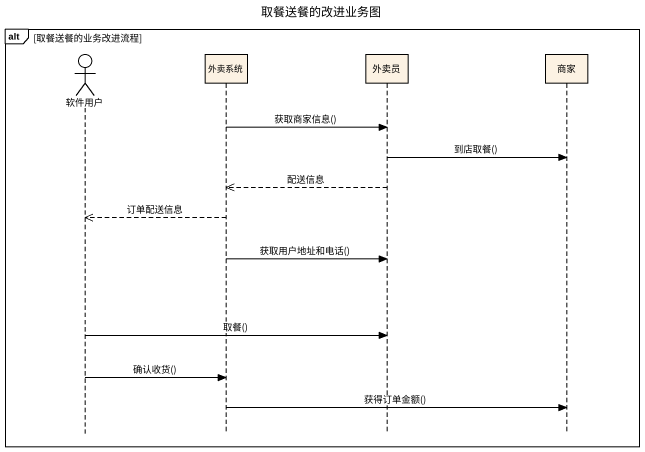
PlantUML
@startuml
title 取餐送餐的改进业务图
hide footbox
actor 软件用户
participant 外卖系统
participant 外卖员
participant 商家

alt 取餐送餐的业务改进流程
  外卖系统 -> 外卖员 : 获取商家信息()
  外卖员 -> 商家 : 到店取餐()
  外卖员 -->> 外卖系统 : 配送信息
  外卖系统 -->> 软件用户 : 订单配送信息
  外卖系统 -> 外卖员 : 获取用户地址和电话()
  软件用户 -> 外卖员 : 取餐()
  软件用户 -> 外卖系统 : 确认收货()
  外卖系统 -> 商家 : 获得订单金额()
end
@enduml
